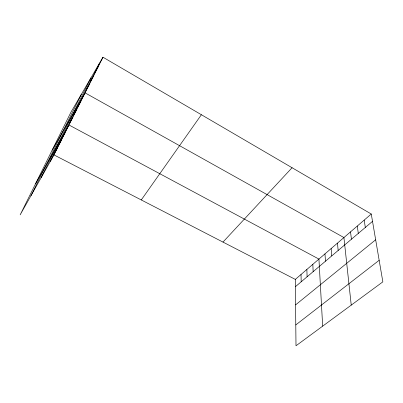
<?xml version="1.0" encoding="UTF-8"?>
<svg xmlns="http://www.w3.org/2000/svg" width="403" height="403" viewBox="0 0 403 403"><rect width="100%" height="100%" fill="white"/><g stroke="black" fill="none" stroke-linecap="round" stroke-linejoin="round"><path stroke-width="0.6" d="M30.91 195.793L81.315 94.393M41.131 177.663L91.007 77.764M50.31 161.391L99.596 63.034M102.982 57.221L70.958 112.165L20.15 214.87L53.967 154.908L102.982 57.221L371.264 214.013L382.85 281.853L295.998 345.779L295.318 279.405L371.264 214.013M53.937 154.158L57.584 147.705M61.463 139.131L65.084 132.753M57.654 146.737L61.286 140.32M35.449 183.939L68.978 124.99L318.929 259.079L322.672 326.143M73.265 115.575L76.832 109.344M69.271 123.55L72.857 117.263M77.366 107.394L80.907 101.213M85.899 90.368L89.39 84.318M52.128 150.228L85.093 92.876L343.925 237.553L351.235 305.126M90.337 81.507L93.798 75.527M94.901 72.399L98.327 66.5M141.277 199.943L201.384 114.729M222.98 242.092L292.069 167.729M295.394 286.699L372.518 221.358M295.58 304.89L375.667 239.78M295.782 324.929L379.168 260.288M53.967 154.908L295.318 279.405M364.191 220.103L365.325 227.453M357.28 226.053L358.297 233.408M350.529 231.871L351.431 239.226M337.467 243.115L338.162 250.47M331.15 248.55L331.745 255.9M324.974 253.87L325.473 261.215M312.834 264.323L313.151 271.657M306.869 269.461L307.101 276.78M301.031 274.483L301.182 281.793"/></g></svg>
